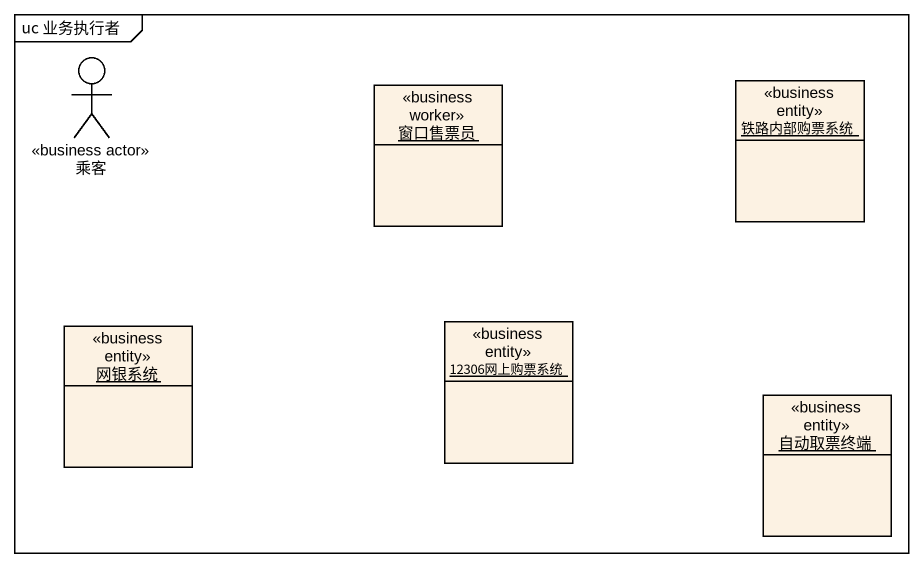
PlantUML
@startuml
mainframe uc 业务执行者
allowmixing
hide circle
hide empty members
actor 乘客 <<business actor>>
object 窗口售票员 <<business worker>>
object 铁路内部购票系统 <<business entity>>
object 网银系统 <<business entity>>
object "12306网上购票系统" as o12306网上购票系统 <<business entity>>
object 自动取票终端 <<business entity>>
@enduml
